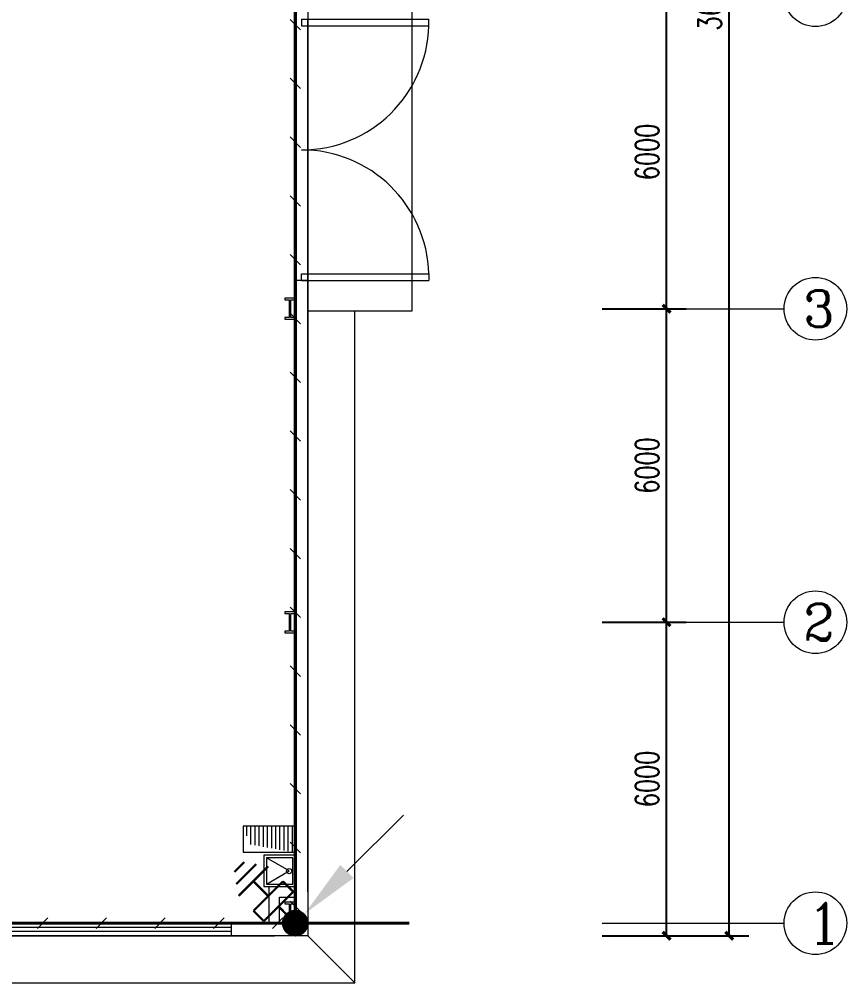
# Model space of a CAD drawing. Header units: inches. Extents: x -3272461 to -2504170, y 403793 to 1071042.
# Drawn here: x -2679532 to -2663690, y 577644 to 596084 of the extents above; entities that cross this region are included whole.
import ezdxf
from ezdxf.enums import TextEntityAlignment as Align

# ---------------------------------------------------------------- set-up
doc = ezdxf.new("R2010")
doc.units = ezdxf.units.IN
doc.header["$LTSCALE"] = 1000
doc.header["$MEASUREMENT"] = 0
doc.header["$PDSIZE"] = -5
doc.linetypes.add('CENTER2', pattern=[1.125, 0.75, -0.125, 0.125, -0.125])
doc.layers.get('0').update_dxf_attribs({"lineweight": 18})
for name, color, linetype, lineweight in [('AXIS', 30, 'Continuous', 18), ('EQUIP-箱柜', 3, 'Continuous', 18), ('jc', 8, 'Continuous', 18), ('LWIRE', 4, 'Continuous', 18), ('SHTLN', 1, 'Continuous', 18), ('WIRE-接地', 1, 'Continuous', 18)]:
    doc.layers.add(name, color=color, linetype=linetype, lineweight=lineweight)
doc.styles.add('_TCH_AXIS', font='complex.shx', dxfattribs={"bigfont": 'gbcbig.shx'})
doc.styles.add('_TCH_DIM_T3', font='simplex.shx', dxfattribs={"width": 0.705882, "bigfont": 'gbcbig.shx'})
doc.styles.add('_TEL_DIM', font='simplex.shx', dxfattribs={"width": 0.8, "bigfont": 'hztxt.shx'})
doc.styles.get("Standard").update_dxf_attribs({"font": 'gbenor.shx', "bigfont": 'gbcbig.shx'})
doc.dimstyles.new('_TCH_ARCH&&150', dxfattribs={"dimtxt": 446.25, "dimasz": 150, "dimexe": 375, "dimexo": 450, "dimgap": 150, "dimtad": 1, "dimdec": 0, "dimzin": 0, "dimdsep": 46, "dimtxsty": '_TCH_DIM_T3', "dimblk": 'ARCHTICK', "dimcen": 0.09, "dimdle": 300, "dimclrt": 7, "dimazin": 2, "dimtfac": 1, "dimtdec": 0, "dimtix": 1, "dimtmove": 2, "dimatfit": 3, "dimfxl": 1, "dimtolj": 1, "dimarcsym": 0})

# ---------------------------------------------------------------- blocks, each defined once
blk = doc.blocks.new('_ArchTick_0')
at = {"color": 0, "linetype": 'ByBlock'}
blk.add_lwpolyline([(-0.5, -0.5, 0.4, 0.4, 0), (0.5, 0.5, 0.4, 0.4, 0)], format="xyseb", dxfattribs=at)
blk = doc.blocks.new('*X393')
at = {"layer": 'AXIS', "color": 0, "lineweight": -2}
for p, q in [((-2668374, 614544), (-2665565, 614544)), ((-2665940, 578544), (-2665940, 614544)), ((-2668374, 578544), (-2665565, 578544))]:
    blk.add_line(p, q, dxfattribs=at)
at = {"layer": 'AXIS', "color": 0, "lineweight": -2, "xscale": 150, "yscale": 150, "zscale": 150}
for p, rotation in [((-2665940, 614544), 90), ((-2665940, 578544), 270)]:
    blk.add_blockref('_ArchTick_0', p, dxfattribs=dict(at, rotation=rotation))
at = {"layer": 'AXIS', "color": 7, "insert": (-2666313, 596544), "char_height": 446.2, "width": 2070, "attachment_point": 5, "rotation": 90, "style": '_TCH_DIM_T3'}
blk.add_mtext('36000', dxfattribs=at)
blk = doc.blocks.new('_ARCHTICK')
at = {"color": 0, "linetype": 'ByBlock', "const_width": 0.4}
blk.add_lwpolyline([(-0.5, -0.5), (0.5, 0.5)], dxfattribs=at)
blk = doc.blocks.new('*X394')
at = {"layer": 'AXIS', "color": 0, "lineweight": -2}
for p, q in [((-2668374, 584544), (-2666765, 584544)), ((-2667140, 578544), (-2667140, 584544)), ((-2668374, 578544), (-2666765, 578544))]:
    blk.add_line(p, q, dxfattribs=at)
at = {"layer": 'AXIS', "color": 0, "lineweight": -2, "xscale": 150, "yscale": 150, "zscale": 150}
for p, rotation in [((-2667140, 584544), 90), ((-2667140, 578544), 270)]:
    blk.add_blockref('_ArchTick_0', p, dxfattribs=dict(at, rotation=rotation))
at = {"layer": 'AXIS', "color": 7, "insert": (-2667513, 581544), "char_height": 446.2, "width": 1665, "attachment_point": 5, "rotation": 90, "style": '_TCH_DIM_T3'}
blk.add_mtext('6000', dxfattribs=at)
blk = doc.blocks.new('*X395')
at = {"layer": 'AXIS', "color": 0, "lineweight": -2}
for p, q in [((-2668374, 590544), (-2666765, 590544)), ((-2667140, 584544), (-2667140, 590544)), ((-2668374, 584544), (-2666765, 584544))]:
    blk.add_line(p, q, dxfattribs=at)
at = {"layer": 'AXIS', "color": 0, "lineweight": -2, "xscale": 150, "yscale": 150, "zscale": 150}
for p, rotation in [((-2667140, 590544), 90), ((-2667140, 584544), 270)]:
    blk.add_blockref('_ArchTick_0', p, dxfattribs=dict(at, rotation=rotation))
at = {"layer": 'AXIS', "color": 7, "insert": (-2667513, 587544), "char_height": 446.2, "width": 1665, "attachment_point": 5, "rotation": 90, "style": '_TCH_DIM_T3'}
blk.add_mtext('6000', dxfattribs=at)
blk = doc.blocks.new('*X396')
at = {"layer": 'AXIS', "color": 0, "lineweight": -2}
for p, q in [((-2668374, 596544), (-2666765, 596544)), ((-2667140, 590544), (-2667140, 596544)), ((-2668374, 590544), (-2666765, 590544))]:
    blk.add_line(p, q, dxfattribs=at)
at = {"layer": 'AXIS', "color": 0, "lineweight": -2, "xscale": 150, "yscale": 150, "zscale": 150}
for p, rotation in [((-2667140, 596544), 90), ((-2667140, 590544), 270)]:
    blk.add_blockref('_ArchTick_0', p, dxfattribs=dict(at, rotation=rotation))
at = {"layer": 'AXIS', "color": 7, "insert": (-2667513, 593544), "char_height": 446.2, "width": 1665, "attachment_point": 5, "rotation": 90, "style": '_TCH_DIM_T3'}
blk.add_mtext('6000', dxfattribs=at)
blk = doc.blocks.new('$TelecSys$00000078')
blk.add_hatch(color=256).paths.add_polyline_path([(0.62, 0.48), (0.48, 0.62), (0.1, 0.1)], flags=0)
for p, q in [((1.15, 1.15), (0.55, 0.55)), ((0.104, 0.104), (0.104, 0.104)), ((-0.104, -0.104), (-0.104, -0.104))]:
    blk.add_line(p, q)
blk.add_lwpolyline([(-0.071, 0, 0.142, 0.142, 1), (0.071, 0, 0.142, 0.142, 1)], format="xyseb", close=True)
at = {"width": 0.8, "flags": 1}
blk.add_attdef('A', (0, 0), '', height=0.00002, dxfattribs=at)
blk = doc.blocks.new('$TelecSys$00000008')
blk.add_line((0.4, 0.4), (-0.4, -0.4))
blk = doc.blocks.new('$equip_U$00000002')
at = {"color": 3, "linetype": 'Continuous'}
for points in [[(0, -1.265, 0.118, 0.118, 0), (0, 0, 0.118, 0.118, 0)], [(-1.115, -2.052, 0.118, 0.118, 0), (-1.115, -1.265, 0.118, 0.118, 0)], [(-1.115, -1.265, 0.118, 0.118, 0), (1.115, -1.265, 0.118, 0.118, 0)], [(1.115, -1.265, 0.118, 0.118, 0), (1.115, -2.052, 0.118, 0.118, 0)], [(1.115, -2.052, 0.118, 0.118, 0), (-1.115, -2.052, 0.118, 0.118, 0)], [(0, -2.052, 0.118, 0.118, 0), (0, -3.182, 0.118, 0.118, 0)], [(-1.107, -3.182, 0.118, 0.118, 0), (1.121, -3.182, 0.118, 0.118, 0)], [(-0.756, -3.718, 0.118, 0.118, 0), (0.766, -3.718, 0.118, 0.118, 0)], [(-0.366, -4.254, 0.118, 0.118, 0), (0.381, -4.254, 0.118, 0.118, 0)]]:
    blk.add_lwpolyline(points, format="xyseb", dxfattribs=at)
blk.add_point((0, 0))
at = {"style": '_TEL_DIM', "flags": 1}
blk.add_attdef('A', text='', height=0.0000294, dxfattribs=at).set_placement((0, 0), align=Align.MIDDLE_CENTER)
blk = doc.blocks.new('$DorLib2D$00000002')
for p, q in [((-0.5, 0), (-0.5, 0.4875)), ((-0.475, 0.4875), (-0.5, 0.4875)), ((-0.475, 0), (-0.475, 0.4875)), ((0.475, 0), (0.475, 0.4875)), ((0.475, 0.4875), (0.5, 0.4875)), ((0.5, 0), (0.5, 0.4875)), ((-0.5, 0), (-0.475, 0)), ((0.5, 0), (0.475, 0))]:
    blk.add_line(p, q)
at = {"lineweight": 13}
for centre, start, end in [((-0.4875, 0), 0, 88.5307), ((0.4875, 0), 91.4693, 180)]:
    blk.add_arc(centre, 0.4875, start, end, dxfattribs=at)
blk = doc.blocks.new('$WINLIB2D$00000001')
at = {"color": 0}
for points in [[(-0.5, 0.5), (-0.5, -0.5)], [(-0.5, 0.5), (0.5, 0.5)], [(0.5, -0.5), (0.5, 0.5)], [(0.5, 0.1667), (-0.5, 0.1667)], [(0.5, -0.1667), (-0.5, -0.1667)], [(-0.5, -0.5), (0.5, -0.5)]]:
    blk.add_lwpolyline(points, dxfattribs=at)

msp = doc.modelspace()

# ---------------------------------------------------------------- hatches: boundary and pattern name
at = {"layer": 'jc'}
h = msp.add_hatch(dxfattribs=at)
h.set_pattern_fill('ANSI31', color=256, style=0, pattern_type=0)
h.set_pattern_definition([(270, (0, 0), (79.375, -5e-14), [])])
h.paths.add_polyline_path([(-2674257.1, 580640.1), (-2674257.1, 580140.1), (-2675110.7, 580293), (-2675247.1, 580640.1)], flags=0)

# ---------------------------------------------------------------- linework, layer by layer
at = {"layer": 'AXIS'}
for p, q in [((-2668374.3, 590543.8), (-2664889.9, 590543.8)), ((-2668374.3, 584543.8), (-2664889.9, 584543.8)), ((-2668374.3, 578783.8), (-2664889.9, 578783.8))]:
    msp.add_line(p, q, dxfattribs=at)
for centre in [(-2664289.9, 596543.8), (-2664289.9, 590543.8), (-2664289.9, 584543.8), (-2664289.9, 578783.8)]:
    msp.add_circle(centre, 600, dxfattribs=at)
at = {"layer": 'jc'}
for p, q in [((-2674007.8, 591083.8), (-2674007.8, 596083.8)), ((-2674007.8, 591083.8), (-2674247.8, 591083.8)), ((-2674247.8, 591083.8), (-2674247.8, 579483.8)), ((-2674007.8, 579383.8), (-2674007.8, 591083.8)), ((-2674247.8, 590743.8), (-2674447.8, 590743.8)), ((-2674447.8, 590743.8), (-2674447.8, 590713.8)), ((-2674447.8, 590713.8), (-2674362.8, 590713.8)), ((-2674362.8, 590713.8), (-2674362.8, 590373.8)), ((-2674332.8, 590373.8), (-2674332.8, 590713.8)), ((-2674332.8, 590713.8), (-2674247.8, 590713.8)), ((-2674247.8, 590713.8), (-2674247.8, 590743.8)), ((-2674362.8, 590373.8), (-2674447.8, 590373.8)), ((-2674447.8, 590373.8), (-2674447.8, 590343.8)), ((-2674447.8, 590343.8), (-2674247.8, 590343.8)), ((-2674247.8, 590373.8), (-2674332.8, 590373.8)), ((-2674247.8, 590343.8), (-2674247.8, 590373.8)), ((-2674247.8, 584743.8), (-2674447.8, 584743.8)), ((-2674447.8, 584743.8), (-2674447.8, 584713.8)), ((-2674447.8, 584713.8), (-2674362.8, 584713.8)), ((-2674362.8, 584713.8), (-2674362.8, 584373.8)), ((-2674332.8, 584373.8), (-2674332.8, 584713.8)), ((-2674332.8, 584713.8), (-2674247.8, 584713.8)), ((-2674247.8, 584713.8), (-2674247.8, 584743.8)), ((-2674362.8, 584373.8), (-2674447.8, 584373.8)), ((-2674447.8, 584373.8), (-2674447.8, 584343.8)), ((-2674447.8, 584343.8), (-2674247.8, 584343.8)), ((-2674247.8, 584373.8), (-2674332.8, 584373.8)), ((-2674247.8, 584343.8), (-2674247.8, 584373.8)), ((-2674747.8, 578784.4), (-2674747.8, 579483.8)), ((-2674747.8, 579483.8), (-2674247.8, 579483.8)), ((-2674007.8, 579383.8), (-2674007.8, 578544.4)), ((-2674547.8, 578784.4), (-2674547.8, 579283.8)), ((-2674547.8, 579283.8), (-2674247.8, 579283.8)), ((-2674247.8, 579184.4), (-2674447.8, 579184.4)), ((-2674447.8, 579184.4), (-2674447.8, 579154.4)), ((-2674247.8, 579283.8), (-2674247.8, 578784.4)), ((-2674247.8, 579154.4), (-2674247.8, 579184.4)), ((-2674447.8, 579154.4), (-2674362.8, 579154.4)), ((-2674362.8, 579154.4), (-2674362.8, 578814.4)), ((-2674332.8, 578814.4), (-2674332.8, 579154.4)), ((-2674332.8, 579154.4), (-2674247.8, 579154.4)), ((-2674362.8, 578814.4), (-2674447.8, 578814.4)), ((-2674447.8, 578814.4), (-2674447.8, 578784.4)), ((-2674247.8, 578814.4), (-2674332.8, 578814.4)), ((-2674247.8, 578784.4), (-2674247.8, 578814.4)), ((-2674747.8, 578784.4), (-2675472.8, 578784.4)), ((-2675472.8, 578784.4), (-2675472.8, 578544.4)), ((-2674247.8, 578784.4), (-2674547.8, 578784.4)), ((-2674447.8, 578784.4), (-2674247.8, 578784.4)), ((-2675472.8, 578544.4), (-2674647.8, 578544.4)), ((-2674007.8, 578544.4), (-2674647.8, 578544.4)), ((-2673107.8, 577644.4), (-2674007.8, 578544.4))]:
    msp.add_line(p, q, dxfattribs=at)
for points in [[(-2743787.8, 578544.4), (-2743787.8, 614544.4), (-2674007.8, 614544.4), (-2674007.8, 578544.4)], [(-2672007.8, 590503.8), (-2672007.8, 596583.8), (-2674007.8, 596583.8), (-2674007.8, 590503.8)], [(-2675247.1, 580140.1), (-2674257.1, 580140.1), (-2674257.1, 580640.1), (-2675247.1, 580640.1)], [(-2674247.1, 579483.8), (-2674247.1, 580083.8), (-2674847.1, 580083.8), (-2674847.1, 579483.8)], [(-2674297.1, 579533.8), (-2674297.1, 580033.8), (-2674797.1, 580033.8), (-2674797.1, 579533.8)]]:
    msp.add_lwpolyline(points, close=True, dxfattribs=at)
for points in [[(-2744687.8, 590503.8), (-2744687.8, 577644.4), (-2673107.8, 577644.4), (-2673107.8, 590503.8)], [(-2674797.1, 579533.8), (-2674363.9, 579783.8), (-2674797.1, 580033.8)]]:
    msp.add_lwpolyline(points, dxfattribs=at)
msp.add_circle((-2674363.9, 579780.4), 50, dxfattribs=at)
at = {"layer": 'WIRE-接地', "linetype": 'CENTER2'}
for points in [[(-2743548.4, 614304.4, 60, 60, 0), (-2743548.4, 578784.4, 60, 60, 0), (-2674247.8, 578784.4, 60, 60, 0), (-2674247.8, 614304.4, 60, 60, 0), (-2743547.8, 614304.4, 60, 60, 0)], [(-2672062, 578784.4, 60, 60, 0), (-2674247.8, 578784.4, 60, 60, 0)]]:
    msp.add_lwpolyline(points, format="xyseb", dxfattribs=at)

# ---------------------------------------------------------------- block references
at = {"layer": 'EQUIP-箱柜', "xscale": -356.9999999998517, "yscale": 356.9999999998518, "zscale": 356.9999999998518, "rotation": 225.0000000001585}
msp.add_blockref('$equip_U$00000002', (-2674247.8, 578784.4), dxfattribs=at)
at = {"layer": 'jc', "xscale": -5000, "yscale": -5000, "zscale": 240, "rotation": 90}
msp.add_blockref('$DorLib2D$00000002', (-2674127.8, 593583.8), dxfattribs=at)
at = {"layer": 'jc', "xscale": 5250, "yscale": -240, "zscale": 240}
msp.add_blockref('$WINLIB2D$00000001', (-2678097.8, 578664.4), dxfattribs=at)
at = {"layer": 'LWIRE', "xscale": 1799.999999999999, "yscale": 1799.999999999999, "zscale": 1799.999999999999}
msp.add_blockref('$TelecSys$00000078', (-2674248.4, 578784.4), dxfattribs=at)
at = {"layer": 'SHTLN', "xscale": 250, "yscale": 250, "zscale": 250, "rotation": 90.0000000000112}
for p in [(-2674247.8, 595981.9), (-2674247.8, 594856.9), (-2674247.8, 593731.9), (-2674247.8, 592606.9), (-2674247.8, 591481.9), (-2674247.8, 590356.9), (-2674247.8, 589231.9), (-2674247.8, 588106.9), (-2674247.8, 586981.9), (-2674247.8, 585856.9), (-2674247.8, 584731.9), (-2674247.8, 583606.9), (-2674247.8, 582481.9), (-2674247.8, 581356.9), (-2674247.8, 580231.9), (-2674247.8, 579106.9)]:
    msp.add_blockref('$TelecSys$00000008', p, dxfattribs=at)
at = {"layer": 'SHTLN', "xscale": 250, "yscale": 250, "zscale": 250}
for p in [(-2679085.6, 578784.4), (-2677960.6, 578784.4), (-2676835.6, 578784.4), (-2675710.6, 578784.4), (-2674585.6, 578784.4)]:
    msp.add_blockref('$TelecSys$00000008', p, dxfattribs=at)

# ---------------------------------------------------------------- texts
at = {"layer": 'AXIS', "color": 7, "style": '_TCH_AXIS'}
for s, height, p in [('3', 698.9, (-2664522.9, 590194.3)), ('2', 698.9, (-2664522.9, 584194.3)), ('1', 772.1, (-2664455.4, 578397.7))]:
    msp.add_text(s, height=height, dxfattribs=at).set_placement(p)

# ---------------------------------------------------------------- dimensions: what is measured, and where the dimension line sits
at = {"layer": 'AXIS'}
for base, p1, p2, picture, middle in [((-2665939.9, 614543.8), (-2669274.3, 578543.8), (-2669274.3, 614543.8), '*X393', (-2666313.1, 596543.8)), ((-2667139.9, 596543.8), (-2669274.3, 590543.8), (-2669274.3, 596543.8), '*X396', (-2667513.1, 593543.8)), ((-2667139.9, 590543.8), (-2669274.3, 584543.8), (-2669274.3, 590543.8), '*X395', (-2667513.1, 587543.8)), ((-2667139.9, 584543.8), (-2669274.3, 578543.8), (-2669274.3, 584543.8), '*X394', (-2667513.1, 581543.8))]:
    dim = msp.add_linear_dim(base=base, p1=p1, p2=p2, angle=90, dimstyle='_TCH_ARCH&&150', override={"dimexo": 900, "dimsah": 1, "dimtzin": 0}, dxfattribs=at)
    dim.commit()
    dim.dimension.update_dxf_attribs({"geometry": picture, "text_midpoint": middle})

doc.saveas('drawing.dxf')
